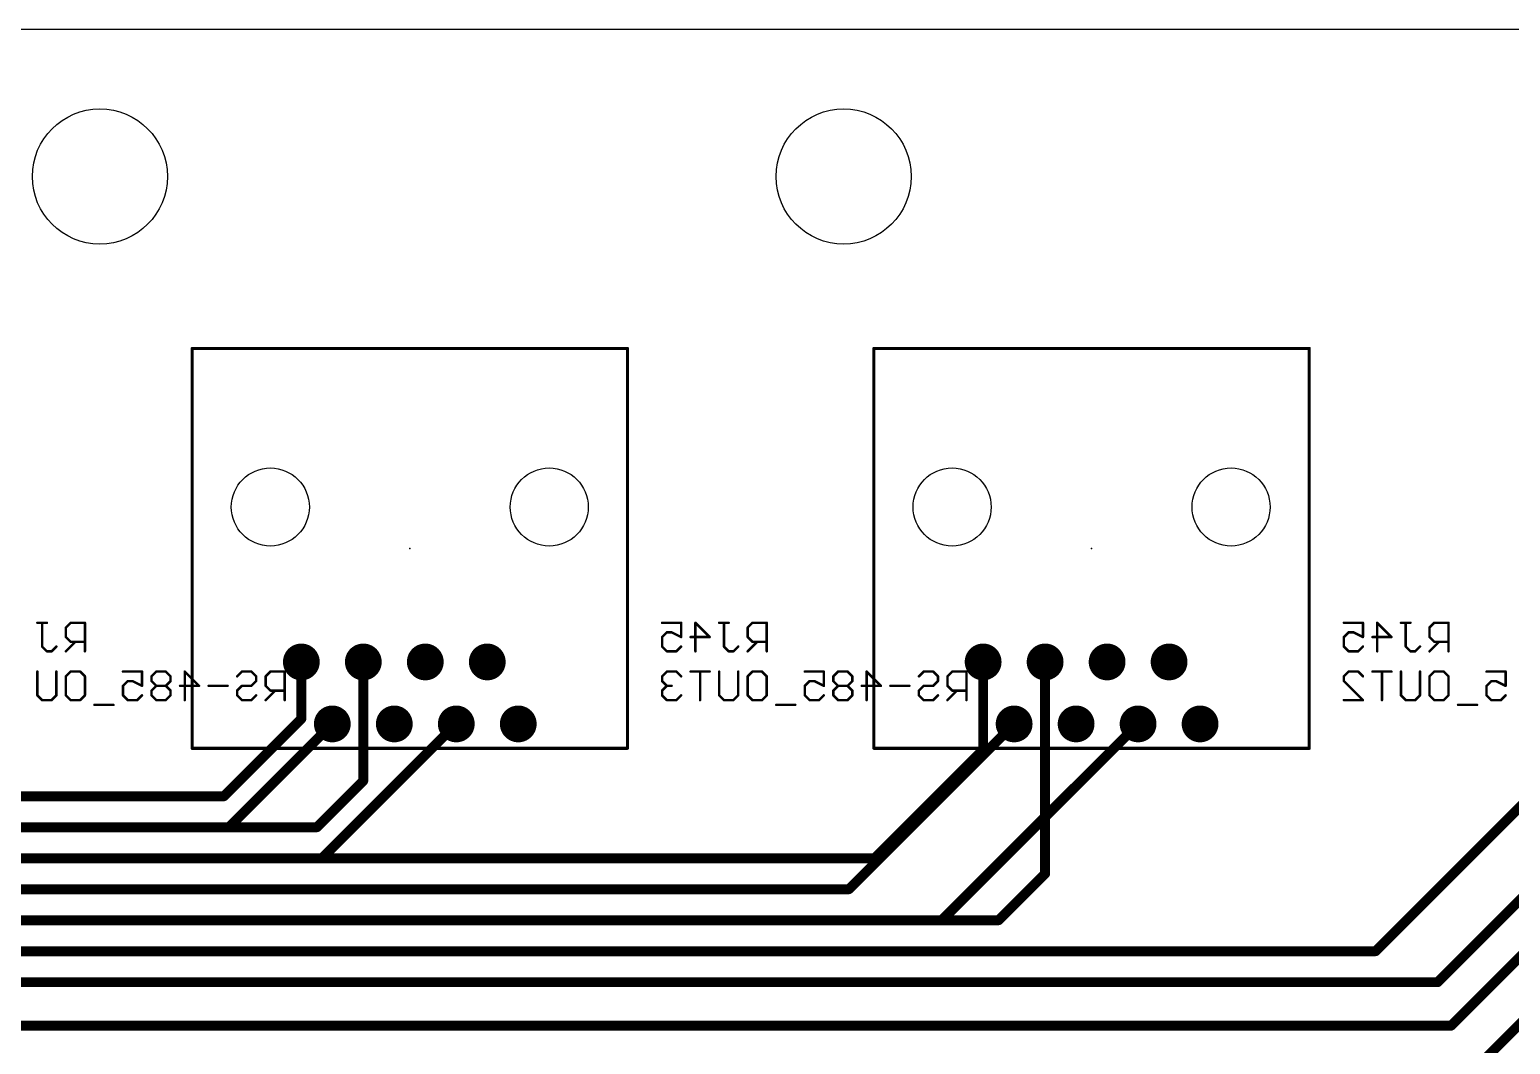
# Model space of a CAD drawing. Extents: x 0 to 9.2, y 0 to 4.69.
# Drawn here: x 5.487 to 7.876, y 3.05 to 4.687 of the extents above; entities that cross this region are included whole.
import ezdxf

# ---------------------------------------------------------------- set-up
doc = ezdxf.new("R2010")
doc.units = 0
for name, color, linetype in [('1', 22, 'CONTINUOUS'), ('16', 175, 'CONTINUOUS'), ('17', 82, 'CONTINUOUS'), ('20', 7, 'CONTINUOUS'), ('22', 253, 'CONTINUOUS'), ('24', 7, 'CONTINUOUS'), ('26', 253, 'CONTINUOUS')]:
    doc.layers.add(name, color=color, linetype=linetype)

# ---------------------------------------------------------------- blocks, each defined once
blk = doc.blocks.new('ROUNDP')
at = {"const_width": 0.5}
blk.add_lwpolyline([(0, -0.25, 1), (0, 0.25, 1), (0, -0.25)], format="xyb", dxfattribs=at)

msp = doc.modelspace()

# ---------------------------------------------------------------- linework, layer by layer
at = {"layer": '1', "const_width": 0.016}
for points in [[(5.975, 3.566732), (5.808268, 3.4)], [(6.175, 3.566732), (5.958268, 3.35)], [(7.075, 3.566732), (6.808268, 3.3)], [(7.275, 3.566732), (6.958268, 3.25)], [(8.175, 3.566732), (7.758268, 3.15)], [(8.375, 3.566732), (7.808268, 3)], [(8.225, 3.525), (7.779823, 3.079823)], [(5.808268, 3.4), (4.9, 3.4)], [(5.958268, 3.35), (5, 3.35)], [(6.808268, 3.3), (5.05, 3.3)], [(6.958268, 3.25), (5.1, 3.25)], [(7.758268, 3.15), (5.1, 3.15)], [(7.779823, 3.079823), (5.222244, 3.079823)]]:
    msp.add_lwpolyline(points, dxfattribs=at)
at = {"layer": '1', "const_width": 0.008}
for points in [[(5.977828, 3.563904, 1), (5.972172, 3.569561)], [(6.177828, 3.563904, 1), (6.172172, 3.569561)], [(7.077828, 3.563904, 1), (7.072172, 3.569561)], [(7.277828, 3.563904, 1), (7.272172, 3.569561)], [(5.805439, 3.402828, 1), (5.811096, 3.397172)], [(5.808268, 3.396, 1), (5.808268, 3.404)], [(5.955439, 3.352828, 1), (5.961096, 3.347172)], [(5.958268, 3.346, 1), (5.958268, 3.354)], [(6.805439, 3.302828, 1), (6.811096, 3.297172)], [(6.808268, 3.296, 1), (6.808268, 3.304)], [(6.955439, 3.252828, 1), (6.961096, 3.247172)], [(6.958268, 3.246, 1), (6.958268, 3.254)], [(7.755439, 3.152828, 1), (7.761096, 3.147172)], [(7.758268, 3.146, 1), (7.758268, 3.154)], [(7.776994, 3.082651, 1), (7.782651, 3.076994)], [(7.779823, 3.075823, 1), (7.779823, 3.083823)]]:
    msp.add_lwpolyline(points, format="xyb", dxfattribs=at)
at = {"layer": '16', "const_width": 0.016}
for points in [[(5.925, 3.575), (5.925, 3.666732)], [(6.025, 3.475), (6.025, 3.666732)], [(7.025, 3.525), (7.025, 3.666732)], [(7.125, 3.325), (7.125, 3.666732)], [(8.125, 3.666732), (7.658268, 3.2)], [(5.8, 3.45), (5.925, 3.575)], [(6.85, 3.35), (7.025, 3.525)], [(5.95, 3.4), (6.025, 3.475)], [(5.025, 3.45), (5.8, 3.45)], [(5.142421, 3.4), (5.95, 3.4)], [(5.192421, 3.35), (6.85, 3.35)], [(7.05, 3.25), (7.125, 3.325)], [(5.192421, 3.25), (7.05, 3.25)], [(7.658268, 3.2), (5.2, 3.2)]]:
    msp.add_lwpolyline(points, dxfattribs=at)
at = {"layer": '16', "const_width": 0.008}
for points in [[(5.929, 3.666732, 1), (5.921, 3.666732)], [(6.029, 3.666732, 1), (6.021, 3.666732)], [(7.029, 3.666732, 1), (7.021, 3.666732)], [(7.129, 3.666732, 1), (7.121, 3.666732)], [(5.921, 3.575, 1), (5.929, 3.575)], [(5.927828, 3.572172, 1), (5.922172, 3.577828)], [(7.021, 3.525, 1), (7.029, 3.525)], [(7.027828, 3.522172, 1), (7.022172, 3.527828)], [(6.021, 3.475, 1), (6.029, 3.475)], [(6.027828, 3.472172, 1), (6.022172, 3.477828)], [(5.797172, 3.452828, 1), (5.802828, 3.447172)], [(5.8, 3.446, 1), (5.8, 3.454)], [(5.947172, 3.402828, 1), (5.952828, 3.397172)], [(5.95, 3.396, 1), (5.95, 3.404)], [(6.847172, 3.352828, 1), (6.852828, 3.347172)], [(6.85, 3.346, 1), (6.85, 3.354)], [(7.121, 3.325, 1), (7.129, 3.325)], [(7.127828, 3.322172, 1), (7.122172, 3.327828)], [(7.047172, 3.252828, 1), (7.052828, 3.247172)], [(7.05, 3.246, 1), (7.05, 3.254)], [(7.655439, 3.202828, 1), (7.661096, 3.197172)], [(7.658268, 3.196, 1), (7.658268, 3.204)]]:
    msp.add_lwpolyline(points, format="xyb", dxfattribs=at)
at = {"layer": '20'}
msp.add_line((8.899213, 4.687008), (0, 4.687008), dxfattribs=at)
for centre, radius in [((5.6, 4.45), 0.109), ((6.8, 4.45), 0.109), ((5.875, 3.916732), 0.062992), ((6.325, 3.916732), 0.062992), ((6.975, 3.916732), 0.062992), ((7.425, 3.916732), 0.062992)]:
    msp.add_circle(centre, radius, dxfattribs=at)
at = {"layer": '22', "const_width": 0.005}
for points in [[(5.748819, 3.527362), (5.748819, 4.172638)], [(6.451181, 4.172638), (5.748819, 4.172638)], [(6.451181, 3.527362), (6.451181, 4.172638)], [(6.848819, 3.527362), (6.848819, 4.172638)], [(7.551181, 4.172638), (6.848819, 4.172638)], [(7.551181, 3.527362), (7.551181, 4.172638)], [(5.748819, 3.527362), (6.451181, 3.527362)], [(6.848819, 3.527362), (7.551181, 3.527362)]]:
    msp.add_lwpolyline(points, dxfattribs=at)
at = {"layer": '22', "const_width": 0.0025}
for points in [[(5.750069, 4.172638, 1), (5.747569, 4.172638)], [(5.748819, 4.173888, 1), (5.748819, 4.171388)], [(6.452431, 4.172638, 1), (6.449931, 4.172638)], [(6.451181, 4.171388, 1), (6.451181, 4.173888)], [(6.850069, 4.172638, 1), (6.847569, 4.172638)], [(6.848819, 4.173888, 1), (6.848819, 4.171388)], [(7.552431, 4.172638, 1), (7.549931, 4.172638)], [(7.551181, 4.171388, 1), (7.551181, 4.173888)], [(5.748819, 3.528612, 1), (5.748819, 3.526112)], [(5.747569, 3.527362, 1), (5.750069, 3.527362)], [(6.449931, 3.527362, 1), (6.452431, 3.527362)], [(6.451181, 3.526112, 1), (6.451181, 3.528612)], [(6.848819, 3.528612, 1), (6.848819, 3.526112)], [(6.847569, 3.527362, 1), (6.850069, 3.527362)], [(7.549931, 3.527362, 1), (7.552431, 3.527362)], [(7.551181, 3.526112, 1), (7.551181, 3.528612)]]:
    msp.add_lwpolyline(points, format="xyb", dxfattribs=at)
at = {"layer": '24'}
for p in [(6.1, 3.85), (7.2, 3.85)]:
    msp.add_point(p, dxfattribs=at)
at = {"layer": '26', "const_width": 0.004}
for points in [[(5.514473, 3.729929), (5.499126, 3.729929)], [(5.506799, 3.691563), (5.506799, 3.729929)], [(5.552839, 3.729929), (5.545165, 3.722256)], [(5.575858, 3.729929), (5.552839, 3.729929)], [(5.575858, 3.68389), (5.575858, 3.729929)], [(6.507048, 3.729929), (6.53774, 3.729929)], [(6.53774, 3.729929), (6.53774, 3.706909)], [(6.56076, 3.68389), (6.56076, 3.729929)], [(6.56076, 3.729929), (6.58378, 3.706909)], [(6.614473, 3.729929), (6.599126, 3.729929)], [(6.606799, 3.691563), (6.606799, 3.729929)], [(6.652839, 3.729929), (6.645165, 3.722256)], [(6.675858, 3.729929), (6.652839, 3.729929)], [(6.675858, 3.68389), (6.675858, 3.729929)], [(7.607048, 3.729929), (7.63774, 3.729929)], [(7.63774, 3.729929), (7.63774, 3.706909)], [(7.66076, 3.68389), (7.66076, 3.729929)], [(7.66076, 3.729929), (7.68378, 3.706909)], [(7.714473, 3.729929), (7.699126, 3.729929)], [(7.706799, 3.691563), (7.706799, 3.729929)], [(7.752839, 3.729929), (7.745165, 3.722256)], [(7.775858, 3.729929), (7.752839, 3.729929)], [(7.775858, 3.68389), (7.775858, 3.729929)], [(5.545165, 3.722256), (5.545165, 3.706909)], [(5.545165, 3.706909), (5.552839, 3.699236)], [(6.514721, 3.714583), (6.507048, 3.706909)], [(6.507048, 3.706909), (6.507048, 3.691563)], [(6.522394, 3.714583), (6.514721, 3.714583)], [(6.53774, 3.706909), (6.522394, 3.714583)], [(6.58378, 3.706909), (6.553087, 3.706909)], [(6.645165, 3.722256), (6.645165, 3.706909)], [(6.645165, 3.706909), (6.652839, 3.699236)], [(7.614721, 3.714583), (7.607048, 3.706909)], [(7.607048, 3.706909), (7.607048, 3.691563)], [(7.622394, 3.714583), (7.614721, 3.714583)], [(7.63774, 3.706909), (7.622394, 3.714583)], [(7.68378, 3.706909), (7.653087, 3.706909)], [(7.745165, 3.722256), (7.745165, 3.706909)], [(7.745165, 3.706909), (7.752839, 3.699236)], [(5.514473, 3.68389), (5.506799, 3.691563)], [(5.522146, 3.68389), (5.514473, 3.68389)], [(5.529819, 3.691563), (5.522146, 3.68389)], [(5.560512, 3.699236), (5.545165, 3.68389)], [(5.552839, 3.699236), (5.575858, 3.699236)], [(6.507048, 3.691563), (6.514721, 3.68389)], [(6.514721, 3.68389), (6.530067, 3.68389)], [(6.530067, 3.68389), (6.53774, 3.691563)], [(6.614473, 3.68389), (6.606799, 3.691563)], [(6.622146, 3.68389), (6.614473, 3.68389)], [(6.629819, 3.691563), (6.622146, 3.68389)], [(6.660512, 3.699236), (6.645165, 3.68389)], [(6.652839, 3.699236), (6.675858, 3.699236)], [(7.607048, 3.691563), (7.614721, 3.68389)], [(7.614721, 3.68389), (7.630067, 3.68389)], [(7.630067, 3.68389), (7.63774, 3.691563)], [(7.714473, 3.68389), (7.706799, 3.691563)], [(7.722146, 3.68389), (7.714473, 3.68389)], [(7.729819, 3.691563), (7.722146, 3.68389)], [(7.760512, 3.699236), (7.745165, 3.68389)], [(7.752839, 3.699236), (7.775858, 3.699236)], [(5.499127, 3.612823), (5.499127, 3.651189)], [(5.52982, 3.651189), (5.52982, 3.612823)], [(5.545166, 3.643516), (5.552839, 3.651189)], [(5.545166, 3.612823), (5.545166, 3.643516)], [(5.552839, 3.651189), (5.568186, 3.651189)], [(5.568186, 3.651189), (5.575859, 3.643516)], [(5.575859, 3.643516), (5.575859, 3.612823)], [(5.637245, 3.651189), (5.667937, 3.651189)], [(5.644918, 3.635842), (5.637245, 3.628169)], [(5.652591, 3.635842), (5.644918, 3.635842)], [(5.667937, 3.628169), (5.652591, 3.635842)], [(5.667937, 3.651189), (5.667937, 3.628169)], [(5.690957, 3.651189), (5.683284, 3.643516)], [(5.683284, 3.643516), (5.683284, 3.635842)], [(5.683284, 3.635842), (5.690957, 3.628169)], [(5.706304, 3.651189), (5.690957, 3.651189)], [(5.713977, 3.643516), (5.706304, 3.651189)], [(5.706304, 3.628169), (5.713977, 3.635842)], [(5.713977, 3.635842), (5.713977, 3.643516)], [(5.736996, 3.60515), (5.736996, 3.651189)], [(5.736996, 3.651189), (5.760016, 3.628169)], [(5.821402, 3.643516), (5.829075, 3.651189)], [(5.829075, 3.651189), (5.844421, 3.651189)], [(5.844421, 3.651189), (5.852094, 3.643516)], [(5.852094, 3.635842), (5.844421, 3.628169)], [(5.852094, 3.643516), (5.852094, 3.635842)], [(5.875114, 3.651189), (5.867441, 3.643516)], [(5.867441, 3.643516), (5.867441, 3.628169)], [(5.898134, 3.651189), (5.875114, 3.651189)], [(5.898134, 3.60515), (5.898134, 3.651189)], [(6.514722, 3.651189), (6.507048, 3.643516)], [(6.507048, 3.643516), (6.507048, 3.635842)], [(6.507048, 3.635842), (6.514722, 3.628169)], [(6.530068, 3.651189), (6.514722, 3.651189)], [(6.537741, 3.643516), (6.530068, 3.651189)], [(6.58378, 3.651189), (6.553088, 3.651189)], [(6.568434, 3.60515), (6.568434, 3.651189)], [(6.599127, 3.612823), (6.599127, 3.651189)], [(6.62982, 3.651189), (6.62982, 3.612823)], [(6.645166, 3.643516), (6.652839, 3.651189)], [(6.645166, 3.612823), (6.645166, 3.643516)], [(6.652839, 3.651189), (6.668186, 3.651189)], [(6.668186, 3.651189), (6.675859, 3.643516)], [(6.675859, 3.643516), (6.675859, 3.612823)], [(6.737245, 3.651189), (6.767937, 3.651189)], [(6.744918, 3.635842), (6.737245, 3.628169)], [(6.752591, 3.635842), (6.744918, 3.635842)], [(6.767937, 3.628169), (6.752591, 3.635842)], [(6.767937, 3.651189), (6.767937, 3.628169)], [(6.790957, 3.651189), (6.783284, 3.643516)], [(6.783284, 3.643516), (6.783284, 3.635842)], [(6.783284, 3.635842), (6.790957, 3.628169)], [(6.806304, 3.651189), (6.790957, 3.651189)], [(6.813977, 3.643516), (6.806304, 3.651189)], [(6.806304, 3.628169), (6.813977, 3.635842)], [(6.813977, 3.635842), (6.813977, 3.643516)], [(6.836996, 3.60515), (6.836996, 3.651189)], [(6.836996, 3.651189), (6.860016, 3.628169)], [(6.921402, 3.643516), (6.929075, 3.651189)], [(6.929075, 3.651189), (6.944421, 3.651189)], [(6.944421, 3.651189), (6.952094, 3.643516)], [(6.952094, 3.635842), (6.944421, 3.628169)], [(6.952094, 3.643516), (6.952094, 3.635842)], [(6.975114, 3.651189), (6.967441, 3.643516)], [(6.967441, 3.643516), (6.967441, 3.628169)], [(6.998134, 3.651189), (6.975114, 3.651189)], [(6.998134, 3.60515), (6.998134, 3.651189)], [(7.607048, 3.643516), (7.614722, 3.651189)], [(7.607048, 3.635842), (7.607048, 3.643516)], [(7.637741, 3.60515), (7.607048, 3.635842)], [(7.614722, 3.651189), (7.630068, 3.651189)], [(7.630068, 3.651189), (7.637741, 3.643516)], [(7.68378, 3.651189), (7.653088, 3.651189)], [(7.668434, 3.60515), (7.668434, 3.651189)], [(7.699127, 3.612823), (7.699127, 3.651189)], [(7.72982, 3.651189), (7.72982, 3.612823)], [(7.745166, 3.643516), (7.752839, 3.651189)], [(7.745166, 3.612823), (7.745166, 3.643516)], [(7.752839, 3.651189), (7.768186, 3.651189)], [(7.768186, 3.651189), (7.775859, 3.643516)], [(7.775859, 3.643516), (7.775859, 3.612823)], [(7.837245, 3.651189), (7.867937, 3.651189)], [(7.844918, 3.635842), (7.837245, 3.628169)], [(7.852591, 3.635842), (7.844918, 3.635842)], [(7.867937, 3.628169), (7.852591, 3.635842)], [(7.867937, 3.651189), (7.867937, 3.628169)], [(5.5068, 3.60515), (5.499127, 3.612823)], [(5.52982, 3.612823), (5.522147, 3.60515)], [(5.552839, 3.60515), (5.545166, 3.612823)], [(5.575859, 3.612823), (5.568186, 3.60515)], [(5.637245, 3.628169), (5.637245, 3.612823)], [(5.637245, 3.612823), (5.644918, 3.60515)], [(5.660264, 3.60515), (5.667937, 3.612823)], [(5.690957, 3.628169), (5.683284, 3.620496)], [(5.683284, 3.620496), (5.683284, 3.612823)], [(5.683284, 3.612823), (5.690957, 3.60515)], [(5.706304, 3.628169), (5.690957, 3.628169)], [(5.713977, 3.620496), (5.706304, 3.628169)], [(5.706304, 3.60515), (5.713977, 3.612823)], [(5.713977, 3.612823), (5.713977, 3.620496)], [(5.760016, 3.628169), (5.729323, 3.628169)], [(5.806055, 3.628169), (5.775362, 3.628169)], [(5.829075, 3.628169), (5.821402, 3.620496)], [(5.821402, 3.620496), (5.821402, 3.612823)], [(5.821402, 3.612823), (5.829075, 3.60515)], [(5.844421, 3.628169), (5.829075, 3.628169)], [(5.844421, 3.60515), (5.852094, 3.612823)], [(5.867441, 3.628169), (5.875114, 3.620496)], [(5.882787, 3.620496), (5.867441, 3.60515)], [(5.875114, 3.620496), (5.898134, 3.620496)], [(6.514722, 3.628169), (6.507048, 3.620496)], [(6.507048, 3.620496), (6.507048, 3.612823)], [(6.507048, 3.612823), (6.514722, 3.60515)], [(6.514722, 3.628169), (6.522395, 3.628169)], [(6.530068, 3.60515), (6.537741, 3.612823)], [(6.6068, 3.60515), (6.599127, 3.612823)], [(6.62982, 3.612823), (6.622147, 3.60515)], [(6.652839, 3.60515), (6.645166, 3.612823)], [(6.675859, 3.612823), (6.668186, 3.60515)], [(6.737245, 3.628169), (6.737245, 3.612823)], [(6.737245, 3.612823), (6.744918, 3.60515)], [(6.760264, 3.60515), (6.767937, 3.612823)], [(6.790957, 3.628169), (6.783284, 3.620496)], [(6.783284, 3.620496), (6.783284, 3.612823)], [(6.783284, 3.612823), (6.790957, 3.60515)], [(6.806304, 3.628169), (6.790957, 3.628169)], [(6.813977, 3.620496), (6.806304, 3.628169)], [(6.806304, 3.60515), (6.813977, 3.612823)], [(6.813977, 3.612823), (6.813977, 3.620496)], [(6.860016, 3.628169), (6.829323, 3.628169)], [(6.906055, 3.628169), (6.875362, 3.628169)], [(6.929075, 3.628169), (6.921402, 3.620496)], [(6.921402, 3.620496), (6.921402, 3.612823)], [(6.921402, 3.612823), (6.929075, 3.60515)], [(6.944421, 3.628169), (6.929075, 3.628169)], [(6.944421, 3.60515), (6.952094, 3.612823)], [(6.967441, 3.628169), (6.975114, 3.620496)], [(6.982787, 3.620496), (6.967441, 3.60515)], [(6.975114, 3.620496), (6.998134, 3.620496)], [(7.7068, 3.60515), (7.699127, 3.612823)], [(7.72982, 3.612823), (7.722147, 3.60515)], [(7.752839, 3.60515), (7.745166, 3.612823)], [(7.775859, 3.612823), (7.768186, 3.60515)], [(7.837245, 3.628169), (7.837245, 3.612823)], [(7.837245, 3.612823), (7.844918, 3.60515)], [(7.860264, 3.60515), (7.867937, 3.612823)], [(5.522147, 3.60515), (5.5068, 3.60515)], [(5.568186, 3.60515), (5.552839, 3.60515)], [(5.621898, 3.597477), (5.591205, 3.597477)], [(5.644918, 3.60515), (5.660264, 3.60515)], [(5.690957, 3.60515), (5.706304, 3.60515)], [(5.829075, 3.60515), (5.844421, 3.60515)], [(6.514722, 3.60515), (6.530068, 3.60515)], [(6.622147, 3.60515), (6.6068, 3.60515)], [(6.668186, 3.60515), (6.652839, 3.60515)], [(6.721898, 3.597477), (6.691205, 3.597477)], [(6.744918, 3.60515), (6.760264, 3.60515)], [(6.790957, 3.60515), (6.806304, 3.60515)], [(6.929075, 3.60515), (6.944421, 3.60515)], [(7.607048, 3.60515), (7.637741, 3.60515)], [(7.722147, 3.60515), (7.7068, 3.60515)], [(7.768186, 3.60515), (7.752839, 3.60515)], [(7.821898, 3.597477), (7.791205, 3.597477)], [(7.844918, 3.60515), (7.860264, 3.60515)]]:
    msp.add_lwpolyline(points, dxfattribs=at)
at = {"layer": '26', "const_width": 0.002}
for points in [[(5.499126, 3.730929, 1), (5.499126, 3.728929)], [(5.507799, 3.729929, 1), (5.505799, 3.729929)], [(5.514473, 3.728929, 1), (5.514473, 3.730929)], [(5.552839, 3.730929, 1), (5.552839, 3.728929)], [(5.553546, 3.729222, 1), (5.552131, 3.730636)], [(5.576858, 3.729929, 1), (5.574858, 3.729929)], [(5.575858, 3.728929, 1), (5.575858, 3.730929)], [(6.507048, 3.730929, 1), (6.507048, 3.728929)], [(6.53874, 3.729929, 1), (6.53674, 3.729929)], [(6.53774, 3.728929, 1), (6.53774, 3.730929)], [(6.56176, 3.729929, 1), (6.55976, 3.729929)], [(6.561467, 3.730636, 1), (6.560053, 3.729222)], [(6.599126, 3.730929, 1), (6.599126, 3.728929)], [(6.607799, 3.729929, 1), (6.605799, 3.729929)], [(6.614473, 3.728929, 1), (6.614473, 3.730929)], [(6.652839, 3.730929, 1), (6.652839, 3.728929)], [(6.653546, 3.729222, 1), (6.652131, 3.730636)], [(6.676858, 3.729929, 1), (6.674858, 3.729929)], [(6.675858, 3.728929, 1), (6.675858, 3.730929)], [(7.607048, 3.730929, 1), (7.607048, 3.728929)], [(7.63874, 3.729929, 1), (7.63674, 3.729929)], [(7.63774, 3.728929, 1), (7.63774, 3.730929)], [(7.66176, 3.729929, 1), (7.65976, 3.729929)], [(7.661467, 3.730636, 1), (7.660053, 3.729222)], [(7.699126, 3.730929, 1), (7.699126, 3.728929)], [(7.707799, 3.729929, 1), (7.705799, 3.729929)], [(7.714473, 3.728929, 1), (7.714473, 3.730929)], [(7.752839, 3.730929, 1), (7.752839, 3.728929)], [(7.753546, 3.729222, 1), (7.752131, 3.730636)], [(7.776858, 3.729929, 1), (7.774858, 3.729929)], [(7.775858, 3.728929, 1), (7.775858, 3.730929)], [(5.546165, 3.722256, 1), (5.544165, 3.722256)], [(5.544458, 3.722963, 1), (5.545872, 3.721549)], [(5.545872, 3.707616, 1), (5.544458, 3.706202)], [(5.544165, 3.706909, 1), (5.546165, 3.706909)], [(6.508048, 3.706909, 1), (6.506048, 3.706909)], [(6.506341, 3.707616, 1), (6.507755, 3.706202)], [(6.514721, 3.715583, 1), (6.514721, 3.713583)], [(6.515428, 3.713875, 1), (6.514014, 3.71529)], [(6.522841, 3.715477, 1), (6.521947, 3.713688)], [(6.522394, 3.713583, 1), (6.522394, 3.715583)], [(6.53674, 3.706909, 1), (6.53874, 3.706909)], [(6.537293, 3.706015, 1), (6.538188, 3.707804)], [(6.553087, 3.707909, 1), (6.553087, 3.705909)], [(6.583073, 3.706202, 1), (6.584487, 3.707616)], [(6.58378, 3.705909, 1), (6.58378, 3.707909)], [(6.646165, 3.722256, 1), (6.644165, 3.722256)], [(6.644458, 3.722963, 1), (6.645872, 3.721549)], [(6.645872, 3.707616, 1), (6.644458, 3.706202)], [(6.644165, 3.706909, 1), (6.646165, 3.706909)], [(7.608048, 3.706909, 1), (7.606048, 3.706909)], [(7.606341, 3.707616, 1), (7.607755, 3.706202)], [(7.614721, 3.715583, 1), (7.614721, 3.713583)], [(7.615428, 3.713875, 1), (7.614014, 3.71529)], [(7.622841, 3.715477, 1), (7.621947, 3.713688)], [(7.622394, 3.713583, 1), (7.622394, 3.715583)], [(7.63674, 3.706909, 1), (7.63874, 3.706909)], [(7.637293, 3.706015, 1), (7.638188, 3.707804)], [(7.653087, 3.707909, 1), (7.653087, 3.705909)], [(7.683073, 3.706202, 1), (7.684487, 3.707616)], [(7.68378, 3.705909, 1), (7.68378, 3.707909)], [(7.746165, 3.722256, 1), (7.744165, 3.722256)], [(7.744458, 3.722963, 1), (7.745872, 3.721549)], [(7.745872, 3.707616, 1), (7.744458, 3.706202)], [(7.744165, 3.706909, 1), (7.746165, 3.706909)], [(5.507506, 3.69227, 1), (5.506092, 3.690856)], [(5.505799, 3.691563, 1), (5.507799, 3.691563)], [(5.514473, 3.68489, 1), (5.514473, 3.68289)], [(5.513765, 3.683183, 1), (5.51518, 3.684597)], [(5.521439, 3.684597, 1), (5.522853, 3.683183)], [(5.522146, 3.68289, 1), (5.522146, 3.68489)], [(5.530526, 3.690856, 1), (5.529112, 3.69227)], [(5.544458, 3.684597, 1), (5.545872, 3.683183)], [(5.552839, 3.700236, 1), (5.552839, 3.698236)], [(5.552131, 3.698529, 1), (5.553546, 3.699943)], [(5.561219, 3.698529, 1), (5.559805, 3.699943)], [(5.574858, 3.68389, 1), (5.576858, 3.68389)], [(5.575858, 3.698236, 1), (5.575858, 3.700236)], [(6.507755, 3.69227, 1), (6.506341, 3.690856)], [(6.506048, 3.691563, 1), (6.508048, 3.691563)], [(6.514721, 3.68489, 1), (6.514721, 3.68289)], [(6.514014, 3.683183, 1), (6.515428, 3.684597)], [(6.52936, 3.684597, 1), (6.530774, 3.683183)], [(6.530067, 3.68289, 1), (6.530067, 3.68489)], [(6.538448, 3.690856, 1), (6.537033, 3.69227)], [(6.55976, 3.68389, 1), (6.56176, 3.68389)], [(6.607506, 3.69227, 1), (6.606092, 3.690856)], [(6.605799, 3.691563, 1), (6.607799, 3.691563)], [(6.614473, 3.68489, 1), (6.614473, 3.68289)], [(6.613765, 3.683183, 1), (6.61518, 3.684597)], [(6.621439, 3.684597, 1), (6.622853, 3.683183)], [(6.622146, 3.68289, 1), (6.622146, 3.68489)], [(6.630526, 3.690856, 1), (6.629112, 3.69227)], [(6.644458, 3.684597, 1), (6.645872, 3.683183)], [(6.652839, 3.700236, 1), (6.652839, 3.698236)], [(6.652131, 3.698529, 1), (6.653546, 3.699943)], [(6.661219, 3.698529, 1), (6.659805, 3.699943)], [(6.674858, 3.68389, 1), (6.676858, 3.68389)], [(6.675858, 3.698236, 1), (6.675858, 3.700236)], [(7.607755, 3.69227, 1), (7.606341, 3.690856)], [(7.606048, 3.691563, 1), (7.608048, 3.691563)], [(7.614721, 3.68489, 1), (7.614721, 3.68289)], [(7.614014, 3.683183, 1), (7.615428, 3.684597)], [(7.62936, 3.684597, 1), (7.630774, 3.683183)], [(7.630067, 3.68289, 1), (7.630067, 3.68489)], [(7.638448, 3.690856, 1), (7.637033, 3.69227)], [(7.65976, 3.68389, 1), (7.66176, 3.68389)], [(7.707506, 3.69227, 1), (7.706092, 3.690856)], [(7.705799, 3.691563, 1), (7.707799, 3.691563)], [(7.714473, 3.68489, 1), (7.714473, 3.68289)], [(7.713765, 3.683183, 1), (7.71518, 3.684597)], [(7.721439, 3.684597, 1), (7.722853, 3.683183)], [(7.722146, 3.68289, 1), (7.722146, 3.68489)], [(7.730526, 3.690856, 1), (7.729112, 3.69227)], [(7.744458, 3.684597, 1), (7.745872, 3.683183)], [(7.752839, 3.700236, 1), (7.752839, 3.698236)], [(7.752131, 3.698529, 1), (7.753546, 3.699943)], [(7.761219, 3.698529, 1), (7.759805, 3.699943)], [(7.774858, 3.68389, 1), (7.776858, 3.68389)], [(7.775858, 3.698236, 1), (7.775858, 3.700236)], [(5.500127, 3.651189, 1), (5.498127, 3.651189)], [(5.53082, 3.651189, 1), (5.52882, 3.651189)], [(5.546166, 3.643516, 1), (5.544166, 3.643516)], [(5.544459, 3.644223, 1), (5.545873, 3.642809)], [(5.552839, 3.652189, 1), (5.552839, 3.650189)], [(5.553546, 3.650482, 1), (5.552132, 3.651896)], [(5.568893, 3.651896, 1), (5.567479, 3.650482)], [(5.568186, 3.650189, 1), (5.568186, 3.652189)], [(5.576859, 3.643516, 1), (5.574859, 3.643516)], [(5.575152, 3.642809, 1), (5.576566, 3.644223)], [(5.637245, 3.652189, 1), (5.637245, 3.650189)], [(5.644918, 3.636842, 1), (5.644918, 3.634842)], [(5.645625, 3.635135, 1), (5.644211, 3.63655)], [(5.653038, 3.636737, 1), (5.652144, 3.634948)], [(5.652591, 3.634842, 1), (5.652591, 3.636842)], [(5.668937, 3.651189, 1), (5.666937, 3.651189)], [(5.667937, 3.650189, 1), (5.667937, 3.652189)], [(5.684284, 3.643516, 1), (5.682284, 3.643516)], [(5.682577, 3.644223, 1), (5.683991, 3.642809)], [(5.683991, 3.63655, 1), (5.682577, 3.635135)], [(5.682284, 3.635842, 1), (5.684284, 3.635842)], [(5.690957, 3.652189, 1), (5.690957, 3.650189)], [(5.691664, 3.650482, 1), (5.69025, 3.651896)], [(5.707011, 3.651896, 1), (5.705596, 3.650482)], [(5.706304, 3.650189, 1), (5.706304, 3.652189)], [(5.714977, 3.643516, 1), (5.712977, 3.643516)], [(5.712977, 3.635842, 1), (5.714977, 3.635842)], [(5.71327, 3.642809, 1), (5.714684, 3.644223)], [(5.714684, 3.635135, 1), (5.71327, 3.636549)], [(5.737996, 3.651189, 1), (5.735996, 3.651189)], [(5.737703, 3.651896, 1), (5.736289, 3.650482)], [(5.820694, 3.644223, 1), (5.822109, 3.642809)], [(5.829075, 3.652189, 1), (5.829075, 3.650189)], [(5.829782, 3.650482, 1), (5.828368, 3.651896)], [(5.845128, 3.651896, 1), (5.843714, 3.650482)], [(5.844421, 3.650189, 1), (5.844421, 3.652189)], [(5.853094, 3.643516, 1), (5.851094, 3.643516)], [(5.851094, 3.635842, 1), (5.853094, 3.635842)], [(5.851387, 3.642809, 1), (5.852801, 3.644223)], [(5.852801, 3.635135, 1), (5.851387, 3.636549)], [(5.868441, 3.643516, 1), (5.866441, 3.643516)], [(5.866734, 3.644223, 1), (5.868148, 3.642809)], [(5.875114, 3.652189, 1), (5.875114, 3.650189)], [(5.875821, 3.650482, 1), (5.874407, 3.651896)], [(5.899134, 3.651189, 1), (5.897134, 3.651189)], [(5.898134, 3.650189, 1), (5.898134, 3.652189)], [(6.508048, 3.643516, 1), (6.506048, 3.643516)], [(6.506341, 3.644223, 1), (6.507755, 3.642809)], [(6.507755, 3.63655, 1), (6.506341, 3.635135)], [(6.506048, 3.635842, 1), (6.508048, 3.635842)], [(6.514722, 3.652189, 1), (6.514722, 3.650189)], [(6.515429, 3.650482, 1), (6.514014, 3.651896)], [(6.530775, 3.651896, 1), (6.529361, 3.650482)], [(6.530068, 3.650189, 1), (6.530068, 3.652189)], [(6.537034, 3.642809, 1), (6.538448, 3.644223)], [(6.553088, 3.652189, 1), (6.553088, 3.650189)], [(6.569434, 3.651189, 1), (6.567434, 3.651189)], [(6.58378, 3.650189, 1), (6.58378, 3.652189)], [(6.600127, 3.651189, 1), (6.598127, 3.651189)], [(6.63082, 3.651189, 1), (6.62882, 3.651189)], [(6.646166, 3.643516, 1), (6.644166, 3.643516)], [(6.644459, 3.644223, 1), (6.645873, 3.642809)], [(6.652839, 3.652189, 1), (6.652839, 3.650189)], [(6.653546, 3.650482, 1), (6.652132, 3.651896)], [(6.668893, 3.651896, 1), (6.667479, 3.650482)], [(6.668186, 3.650189, 1), (6.668186, 3.652189)], [(6.676859, 3.643516, 1), (6.674859, 3.643516)], [(6.675152, 3.642809, 1), (6.676566, 3.644223)], [(6.737245, 3.652189, 1), (6.737245, 3.650189)], [(6.744918, 3.636842, 1), (6.744918, 3.634842)], [(6.745625, 3.635135, 1), (6.744211, 3.63655)], [(6.753038, 3.636737, 1), (6.752144, 3.634948)], [(6.752591, 3.634842, 1), (6.752591, 3.636842)], [(6.768937, 3.651189, 1), (6.766937, 3.651189)], [(6.767937, 3.650189, 1), (6.767937, 3.652189)], [(6.784284, 3.643516, 1), (6.782284, 3.643516)], [(6.782577, 3.644223, 1), (6.783991, 3.642809)], [(6.783991, 3.63655, 1), (6.782577, 3.635135)], [(6.782284, 3.635842, 1), (6.784284, 3.635842)], [(6.790957, 3.652189, 1), (6.790957, 3.650189)], [(6.791664, 3.650482, 1), (6.79025, 3.651896)], [(6.807011, 3.651896, 1), (6.805596, 3.650482)], [(6.806304, 3.650189, 1), (6.806304, 3.652189)], [(6.814977, 3.643516, 1), (6.812977, 3.643516)], [(6.812977, 3.635842, 1), (6.814977, 3.635842)], [(6.81327, 3.642809, 1), (6.814684, 3.644223)], [(6.814684, 3.635135, 1), (6.81327, 3.636549)], [(6.837996, 3.651189, 1), (6.835996, 3.651189)], [(6.837703, 3.651896, 1), (6.836289, 3.650482)], [(6.920694, 3.644223, 1), (6.922109, 3.642809)], [(6.929075, 3.652189, 1), (6.929075, 3.650189)], [(6.929782, 3.650482, 1), (6.928368, 3.651896)], [(6.945128, 3.651896, 1), (6.943714, 3.650482)], [(6.944421, 3.650189, 1), (6.944421, 3.652189)], [(6.953094, 3.643516, 1), (6.951094, 3.643516)], [(6.951094, 3.635842, 1), (6.953094, 3.635842)], [(6.951387, 3.642809, 1), (6.952801, 3.644223)], [(6.952801, 3.635135, 1), (6.951387, 3.636549)], [(6.968441, 3.643516, 1), (6.966441, 3.643516)], [(6.966734, 3.644223, 1), (6.968148, 3.642809)], [(6.975114, 3.652189, 1), (6.975114, 3.650189)], [(6.975821, 3.650482, 1), (6.974407, 3.651896)], [(6.999134, 3.651189, 1), (6.997134, 3.651189)], [(6.998134, 3.650189, 1), (6.998134, 3.652189)], [(7.608048, 3.643516, 1), (7.606048, 3.643516)], [(7.606341, 3.644223, 1), (7.607755, 3.642809)], [(7.607755, 3.63655, 1), (7.606341, 3.635135)], [(7.606048, 3.635842, 1), (7.608048, 3.635842)], [(7.614722, 3.652189, 1), (7.614722, 3.650189)], [(7.615429, 3.650482, 1), (7.614014, 3.651896)], [(7.630775, 3.651896, 1), (7.629361, 3.650482)], [(7.630068, 3.650189, 1), (7.630068, 3.652189)], [(7.637034, 3.642809, 1), (7.638448, 3.644223)], [(7.653088, 3.652189, 1), (7.653088, 3.650189)], [(7.669434, 3.651189, 1), (7.667434, 3.651189)], [(7.68378, 3.650189, 1), (7.68378, 3.652189)], [(7.700127, 3.651189, 1), (7.698127, 3.651189)], [(7.73082, 3.651189, 1), (7.72882, 3.651189)], [(7.746166, 3.643516, 1), (7.744166, 3.643516)], [(7.744459, 3.644223, 1), (7.745873, 3.642809)], [(7.752839, 3.652189, 1), (7.752839, 3.650189)], [(7.753546, 3.650482, 1), (7.752132, 3.651896)], [(7.768893, 3.651896, 1), (7.767479, 3.650482)], [(7.768186, 3.650189, 1), (7.768186, 3.652189)], [(7.776859, 3.643516, 1), (7.774859, 3.643516)], [(7.775152, 3.642809, 1), (7.776566, 3.644223)], [(7.837245, 3.652189, 1), (7.837245, 3.650189)], [(7.844918, 3.636842, 1), (7.844918, 3.634842)], [(7.845625, 3.635135, 1), (7.844211, 3.63655)], [(7.853038, 3.636737, 1), (7.852144, 3.634948)], [(7.852591, 3.634842, 1), (7.852591, 3.636842)], [(7.868937, 3.651189, 1), (7.866937, 3.651189)], [(7.867937, 3.650189, 1), (7.867937, 3.652189)], [(5.499834, 3.61353, 1), (5.49842, 3.612116)], [(5.498127, 3.612823, 1), (5.500127, 3.612823)], [(5.52882, 3.612823, 1), (5.53082, 3.612823)], [(5.530527, 3.612116, 1), (5.529113, 3.61353)], [(5.545873, 3.61353, 1), (5.544459, 3.612116)], [(5.544166, 3.612823, 1), (5.546166, 3.612823)], [(5.574859, 3.612823, 1), (5.576859, 3.612823)], [(5.576566, 3.612116, 1), (5.575152, 3.61353)], [(5.636537, 3.628876, 1), (5.637952, 3.627462)], [(5.637952, 3.61353, 1), (5.636537, 3.612116)], [(5.638245, 3.628169, 1), (5.636245, 3.628169)], [(5.636245, 3.612823, 1), (5.638245, 3.612823)], [(5.666937, 3.628169, 1), (5.668937, 3.628169)], [(5.668644, 3.612116, 1), (5.66723, 3.61353)], [(5.66749, 3.627275, 1), (5.668385, 3.629064)], [(5.684284, 3.620496, 1), (5.682284, 3.620496)], [(5.682577, 3.621203, 1), (5.683991, 3.619789)], [(5.683991, 3.61353, 1), (5.682577, 3.612116)], [(5.682284, 3.612823, 1), (5.684284, 3.612823)], [(5.690957, 3.629169, 1), (5.690957, 3.627169)], [(5.691664, 3.627462, 1), (5.69025, 3.628876)], [(5.69025, 3.627462, 1), (5.691664, 3.628876)], [(5.707011, 3.628876, 1), (5.705596, 3.627462)], [(5.705596, 3.628876, 1), (5.707011, 3.627462)], [(5.706304, 3.627169, 1), (5.706304, 3.629169)], [(5.714977, 3.620496, 1), (5.712977, 3.620496)], [(5.712977, 3.612823, 1), (5.714977, 3.612823)], [(5.71327, 3.619789, 1), (5.714684, 3.621203)], [(5.714684, 3.612116, 1), (5.71327, 3.61353)], [(5.729323, 3.629169, 1), (5.729323, 3.627169)], [(5.759309, 3.627462, 1), (5.760723, 3.628876)], [(5.760016, 3.627169, 1), (5.760016, 3.629169)], [(5.775362, 3.629169, 1), (5.775362, 3.627169)], [(5.806055, 3.627169, 1), (5.806055, 3.629169)], [(5.820694, 3.621203, 1), (5.822109, 3.619789)], [(5.822109, 3.61353, 1), (5.820694, 3.612116)], [(5.822402, 3.620496, 1), (5.820402, 3.620496)], [(5.820402, 3.612823, 1), (5.822402, 3.612823)], [(5.829075, 3.629169, 1), (5.829075, 3.627169)], [(5.829782, 3.627462, 1), (5.828368, 3.628876)], [(5.843714, 3.628876, 1), (5.845128, 3.627462)], [(5.844421, 3.627169, 1), (5.844421, 3.629169)], [(5.852801, 3.612116, 1), (5.851387, 3.61353)], [(5.868148, 3.628876, 1), (5.866734, 3.627462)], [(5.866441, 3.628169, 1), (5.868441, 3.628169)], [(5.875114, 3.621496, 1), (5.875114, 3.619496)], [(5.874407, 3.619789, 1), (5.875821, 3.621203)], [(5.883494, 3.619789, 1), (5.88208, 3.621203)], [(5.898134, 3.619496, 1), (5.898134, 3.621496)], [(6.508048, 3.620496, 1), (6.506048, 3.620496)], [(6.506341, 3.621203, 1), (6.507755, 3.619789)], [(6.507755, 3.61353, 1), (6.506341, 3.612116)], [(6.506048, 3.612823, 1), (6.508048, 3.612823)], [(6.514722, 3.629169, 1), (6.514722, 3.627169)], [(6.515429, 3.627462, 1), (6.514014, 3.628876)], [(6.514014, 3.627462, 1), (6.515429, 3.628876)], [(6.522395, 3.627169, 1), (6.522395, 3.629169)], [(6.538448, 3.612116, 1), (6.537034, 3.61353)], [(6.599834, 3.61353, 1), (6.59842, 3.612116)], [(6.598127, 3.612823, 1), (6.600127, 3.612823)], [(6.62882, 3.612823, 1), (6.63082, 3.612823)], [(6.630527, 3.612116, 1), (6.629113, 3.61353)], [(6.645873, 3.61353, 1), (6.644459, 3.612116)], [(6.644166, 3.612823, 1), (6.646166, 3.612823)], [(6.674859, 3.612823, 1), (6.676859, 3.612823)], [(6.676566, 3.612116, 1), (6.675152, 3.61353)], [(6.736537, 3.628876, 1), (6.737952, 3.627462)], [(6.737952, 3.61353, 1), (6.736537, 3.612116)], [(6.738245, 3.628169, 1), (6.736245, 3.628169)], [(6.736245, 3.612823, 1), (6.738245, 3.612823)], [(6.766937, 3.628169, 1), (6.768937, 3.628169)], [(6.768644, 3.612116, 1), (6.76723, 3.61353)], [(6.76749, 3.627275, 1), (6.768385, 3.629064)], [(6.784284, 3.620496, 1), (6.782284, 3.620496)], [(6.782577, 3.621203, 1), (6.783991, 3.619789)], [(6.783991, 3.61353, 1), (6.782577, 3.612116)], [(6.782284, 3.612823, 1), (6.784284, 3.612823)], [(6.790957, 3.629169, 1), (6.790957, 3.627169)], [(6.791664, 3.627462, 1), (6.79025, 3.628876)], [(6.79025, 3.627462, 1), (6.791664, 3.628876)], [(6.807011, 3.628876, 1), (6.805596, 3.627462)], [(6.805596, 3.628876, 1), (6.807011, 3.627462)], [(6.806304, 3.627169, 1), (6.806304, 3.629169)], [(6.814977, 3.620496, 1), (6.812977, 3.620496)], [(6.812977, 3.612823, 1), (6.814977, 3.612823)], [(6.81327, 3.619789, 1), (6.814684, 3.621203)], [(6.814684, 3.612116, 1), (6.81327, 3.61353)], [(6.829323, 3.629169, 1), (6.829323, 3.627169)], [(6.859309, 3.627462, 1), (6.860723, 3.628876)], [(6.860016, 3.627169, 1), (6.860016, 3.629169)], [(6.875362, 3.629169, 1), (6.875362, 3.627169)], [(6.906055, 3.627169, 1), (6.906055, 3.629169)], [(6.920694, 3.621203, 1), (6.922109, 3.619789)], [(6.922109, 3.61353, 1), (6.920694, 3.612116)], [(6.922402, 3.620496, 1), (6.920402, 3.620496)], [(6.920402, 3.612823, 1), (6.922402, 3.612823)], [(6.929075, 3.629169, 1), (6.929075, 3.627169)], [(6.929782, 3.627462, 1), (6.928368, 3.628876)], [(6.943714, 3.628876, 1), (6.945128, 3.627462)], [(6.944421, 3.627169, 1), (6.944421, 3.629169)], [(6.952801, 3.612116, 1), (6.951387, 3.61353)], [(6.968148, 3.628876, 1), (6.966734, 3.627462)], [(6.966441, 3.628169, 1), (6.968441, 3.628169)], [(6.975114, 3.621496, 1), (6.975114, 3.619496)], [(6.974407, 3.619789, 1), (6.975821, 3.621203)], [(6.983494, 3.619789, 1), (6.98208, 3.621203)], [(6.998134, 3.619496, 1), (6.998134, 3.621496)], [(7.699834, 3.61353, 1), (7.69842, 3.612116)], [(7.698127, 3.612823, 1), (7.700127, 3.612823)], [(7.72882, 3.612823, 1), (7.73082, 3.612823)], [(7.730527, 3.612116, 1), (7.729113, 3.61353)], [(7.745873, 3.61353, 1), (7.744459, 3.612116)], [(7.744166, 3.612823, 1), (7.746166, 3.612823)], [(7.774859, 3.612823, 1), (7.776859, 3.612823)], [(7.776566, 3.612116, 1), (7.775152, 3.61353)], [(7.836537, 3.628876, 1), (7.837952, 3.627462)], [(7.837952, 3.61353, 1), (7.836537, 3.612116)], [(7.838245, 3.628169, 1), (7.836245, 3.628169)], [(7.836245, 3.612823, 1), (7.838245, 3.612823)], [(7.866937, 3.628169, 1), (7.868937, 3.628169)], [(7.868644, 3.612116, 1), (7.86723, 3.61353)], [(7.86749, 3.627275, 1), (7.868385, 3.629064)], [(5.5068, 3.60615, 1), (5.5068, 3.60415)], [(5.506093, 3.604442, 1), (5.507507, 3.605857)], [(5.521439, 3.605857, 1), (5.522854, 3.604442)], [(5.522147, 3.60415, 1), (5.522147, 3.60615)], [(5.552839, 3.60615, 1), (5.552839, 3.60415)], [(5.552132, 3.604442, 1), (5.553546, 3.605857)], [(5.567479, 3.605857, 1), (5.568893, 3.604442)], [(5.568186, 3.60415, 1), (5.568186, 3.60615)], [(5.591205, 3.598477, 1), (5.591205, 3.596477)], [(5.621898, 3.596477, 1), (5.621898, 3.598477)], [(5.644918, 3.60615, 1), (5.644918, 3.60415)], [(5.644211, 3.604442, 1), (5.645625, 3.605857)], [(5.659557, 3.605857, 1), (5.660971, 3.604442)], [(5.660264, 3.60415, 1), (5.660264, 3.60615)], [(5.690957, 3.60615, 1), (5.690957, 3.60415)], [(5.69025, 3.604442, 1), (5.691664, 3.605857)], [(5.705596, 3.605857, 1), (5.707011, 3.604442)], [(5.706304, 3.60415, 1), (5.706304, 3.60615)], [(5.735996, 3.60515, 1), (5.737996, 3.60515)], [(5.829075, 3.60615, 1), (5.829075, 3.60415)], [(5.828368, 3.604442, 1), (5.829782, 3.605857)], [(5.843714, 3.605857, 1), (5.845128, 3.604442)], [(5.844421, 3.60415, 1), (5.844421, 3.60615)], [(5.866734, 3.605857, 1), (5.868148, 3.604442)], [(5.897134, 3.60515, 1), (5.899134, 3.60515)], [(6.514722, 3.60615, 1), (6.514722, 3.60415)], [(6.514014, 3.604442, 1), (6.515429, 3.605857)], [(6.529361, 3.605857, 1), (6.530775, 3.604442)], [(6.530068, 3.60415, 1), (6.530068, 3.60615)], [(6.567434, 3.60515, 1), (6.569434, 3.60515)], [(6.6068, 3.60615, 1), (6.6068, 3.60415)], [(6.606093, 3.604442, 1), (6.607507, 3.605857)], [(6.621439, 3.605857, 1), (6.622854, 3.604442)], [(6.622147, 3.60415, 1), (6.622147, 3.60615)], [(6.652839, 3.60615, 1), (6.652839, 3.60415)], [(6.652132, 3.604442, 1), (6.653546, 3.605857)], [(6.667479, 3.605857, 1), (6.668893, 3.604442)], [(6.668186, 3.60415, 1), (6.668186, 3.60615)], [(6.691205, 3.598477, 1), (6.691205, 3.596477)], [(6.721898, 3.596477, 1), (6.721898, 3.598477)], [(6.744918, 3.60615, 1), (6.744918, 3.60415)], [(6.744211, 3.604442, 1), (6.745625, 3.605857)], [(6.759557, 3.605857, 1), (6.760971, 3.604442)], [(6.760264, 3.60415, 1), (6.760264, 3.60615)], [(6.790957, 3.60615, 1), (6.790957, 3.60415)], [(6.79025, 3.604442, 1), (6.791664, 3.605857)], [(6.805596, 3.605857, 1), (6.807011, 3.604442)], [(6.806304, 3.60415, 1), (6.806304, 3.60615)], [(6.835996, 3.60515, 1), (6.837996, 3.60515)], [(6.929075, 3.60615, 1), (6.929075, 3.60415)], [(6.928368, 3.604442, 1), (6.929782, 3.605857)], [(6.943714, 3.605857, 1), (6.945128, 3.604442)], [(6.944421, 3.60415, 1), (6.944421, 3.60615)], [(6.966734, 3.605857, 1), (6.968148, 3.604442)], [(6.997134, 3.60515, 1), (6.999134, 3.60515)], [(7.607048, 3.60615, 1), (7.607048, 3.60415)], [(7.637034, 3.604442, 1), (7.638448, 3.605857)], [(7.637741, 3.60415, 1), (7.637741, 3.60615)], [(7.667434, 3.60515, 1), (7.669434, 3.60515)], [(7.7068, 3.60615, 1), (7.7068, 3.60415)], [(7.706093, 3.604442, 1), (7.707507, 3.605857)], [(7.721439, 3.605857, 1), (7.722854, 3.604442)], [(7.722147, 3.60415, 1), (7.722147, 3.60615)], [(7.752839, 3.60615, 1), (7.752839, 3.60415)], [(7.752132, 3.604442, 1), (7.753546, 3.605857)], [(7.767479, 3.605857, 1), (7.768893, 3.604442)], [(7.768186, 3.60415, 1), (7.768186, 3.60615)], [(7.791205, 3.598477, 1), (7.791205, 3.596477)], [(7.821898, 3.596477, 1), (7.821898, 3.598477)], [(7.844918, 3.60615, 1), (7.844918, 3.60415)], [(7.844211, 3.604442, 1), (7.845625, 3.605857)], [(7.859557, 3.605857, 1), (7.860971, 3.604442)], [(7.860264, 3.60415, 1), (7.860264, 3.60615)]]:
    msp.add_lwpolyline(points, format="xyb", dxfattribs=at)

# ---------------------------------------------------------------- block references
at = {"layer": '17', "xscale": 0.05937, "yscale": 0.05937}
for p in [(5.925, 3.666732), (5.925, 3.666732), (6.025, 3.666732), (6.025, 3.666732), (6.125, 3.666732), (6.125, 3.666732), (6.225, 3.666732), (6.225, 3.666732), (7.025, 3.666732), (7.025, 3.666732), (7.125, 3.666732), (7.125, 3.666732), (7.225, 3.666732), (7.225, 3.666732), (7.325, 3.666732), (7.325, 3.666732), (5.975, 3.566732), (5.975, 3.566732), (6.075, 3.566732), (6.075, 3.566732), (6.175, 3.566732), (6.175, 3.566732), (6.275, 3.566732), (6.275, 3.566732), (7.075, 3.566732), (7.075, 3.566732), (7.175, 3.566732), (7.175, 3.566732), (7.275, 3.566732), (7.275, 3.566732), (7.375, 3.566732), (7.375, 3.566732)]:
    msp.add_blockref('ROUNDP', p, dxfattribs=at)

doc.saveas('drawing.dxf')
